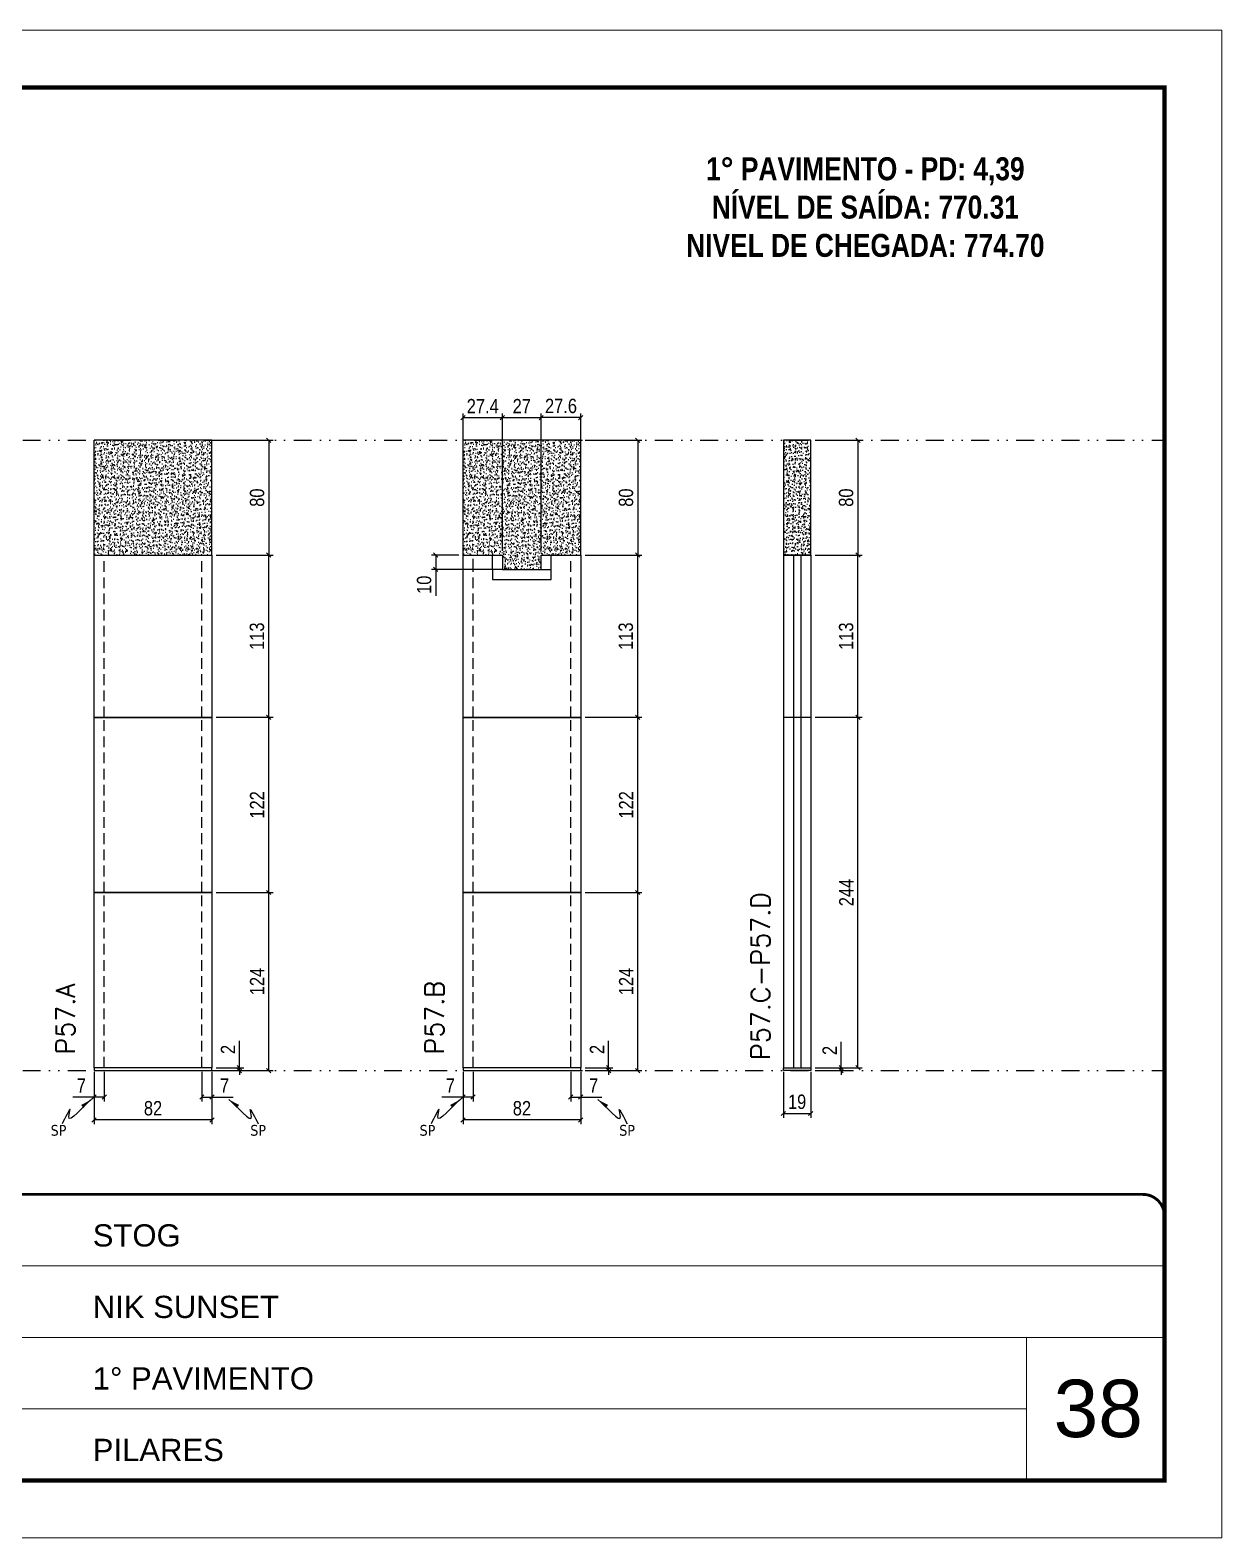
# Model space of a CAD drawing. Header units: millimetres. Extents: x 787 to 8287, y -592 to 17063.
# Drawn here: x 3666 to 4495, y 557 to 1607 of the extents above; entities that cross this region are included whole.
import ezdxf

# ---------------------------------------------------------------- set-up
doc = ezdxf.new("R2010")
doc.units = ezdxf.units.MM
for name, pattern in [('CONTINUO', [0]), ('DASHED', [0.75, 0.5, -0.25]), ('DIVIDE2', [0.625, 0.25, -0.125, 0, -0.125, 0, -0.125]), ('HIDDEN', [0.375, 0.25, -0.125])]:
    doc.linetypes.add(name, pattern=pattern)
for name, color, linetype, lineweight in [('CARIMBO', 255, 'Continuous', 9), ('Folhas', 255, 'Continuous', 9), ('SARRAFO DE PRESSAO', 251, 'DASHED', 9), ('Texto Seção', 7, 'Continuous', 15)]:
    doc.layers.add(name, color=color, linetype=linetype, lineweight=lineweight)
for name, color, linetype in [('COTA', 241, 'Continuous'), ('NOMENCLATURA', 7, 'Continuous'), ('Nível', 160, 'Continuous'), ('Painéis', 200, 'Continuous'), ('SARR_2.2x7', 40, 'Continuous'), ('Sarrafo de Pressão', 42, 'HIDDEN'), ('texto', 7, 'Continuous')]:
    doc.layers.add(name, color=color, linetype=linetype)
doc.styles.add('ARIAL', font='arial.ttf')
doc.styles.add('COTA TECNICA', font='techl___.ttf', dxfattribs={"height": 10})
doc.styles.add('COTA TECNICA-50', font='techl___.ttf', dxfattribs={"height": 10})
doc.styles.add('REGUA-120', font='ROMANS.shx', dxfattribs={"height": 15})
doc.styles.add('ROMANC', font='techb___.ttf', dxfattribs={"height": 2.5})
doc.styles.get("Standard").update_dxf_attribs({"font": 'arial.ttf'})
doc.dimstyles.new('COTA PAINEL-50', dxfattribs={"dimtxt": 10, "dimasz": 3, "dimexe": 3, "dimexo": 3, "dimgap": 3, "dimtad": 1, "dimdec": 1, "dimzin": 12, "dimdsep": 46, "dimtxsty": 'COTA TECNICA-50', "dimblk1": 'OBLIQUE', "dimblk2": 'OBLIQUE', "dimsah": 1, "dimcen": 0.9, "dimclrd": 4, "dimclre": 4, "dimclrt": 240, "dimadec": 1, "dimazin": 3, "dimtfac": 1, "dimtdec": 1, "dimtmove": 0, "dimatfit": 3, "dimfxl": 0, "dimtolj": 1, "dimtzin": 12, "dimarcsym": 0})
doc.dimstyles.new('PAINEL', dxfattribs={"dimtxt": 10, "dimasz": 3, "dimexe": 3, "dimexo": 3, "dimgap": 3, "dimtad": 1, "dimdec": 1, "dimzin": 12, "dimdsep": 46, "dimtxsty": 'COTA TECNICA', "dimblk1": 'OBLIQUE', "dimblk2": 'OBLIQUE', "dimsah": 1, "dimcen": 0.9, "dimclrd": 4, "dimclre": 4, "dimclrt": 240, "dimadec": 1, "dimazin": 3, "dimtfac": 1, "dimtdec": 1, "dimtmove": 0, "dimatfit": 3, "dimfxl": 0, "dimtolj": 1, "dimtzin": 12, "dimarcsym": 0})
doc.dimstyles.get("Standard").update_dxf_attribs({"dimtxt": 0.18, "dimasz": 0.18, "dimexe": 0.18, "dimexo": 0.0625, "dimgap": 0.09, "dimtad": 0, "dimtih": 1, "dimtoh": 1, "dimdec": 4, "dimzin": 0, "dimdsep": 46, "dimtxsty": 'Standard', "dimcen": 0.09, "dimadec": 0, "dimazin": 0, "dimtfac": 1, "dimtdec": 4, "dimtofl": 0, "dimtmove": 0, "dimatfit": 3, "dimfxl": 0, "dimtolj": 1, "dimtzin": 0, "dimarcsym": 0})

# ---------------------------------------------------------------- blocks, each defined once
blk = doc.blocks.new('9999999999')
at = {"color": 30, "linetype": 'CONTINUO'}
for p, q in [((98564.6, 34379.6), (99584, 34379.6)), ((98564.6, 34329.8), (99488, 34329.8)), ((99584, 34329.8), (99488, 34329.8)), ((99488, 34329.8), (99488, 34230.2)), ((98564.6, 34280), (99488, 34280))]:
    blk.add_line(p, q, dxfattribs=at)
at = {"color": 30, "linetype": 'CONTINUO', "const_width": 2}
blk.add_lwpolyline([(99584, 34230.2), (99584, 34414.4, 0.414214), (99569, 34429.4), (98229, 34429.4, 0.414214), (98214, 34414.4), (98214, 34245.2, 0.414214), (98229, 34230.2), (99584, 34230.2)], format="xyb", dxfattribs=at)
at = {"layer": 'Folhas'}
blk.add_lwpolyline([(98139, 34190.2), (99624, 34190.2), (99624, 35240.2), (98139, 35240.2)], close=True, dxfattribs=at)
at = {"layer": 'Folhas', "color": 30, "const_width": 3}
blk.add_lwpolyline([(98214, 34230.2), (99584, 34230.2), (99584, 35200.2), (98214, 35200.2)], close=True, dxfattribs=at)
at = {"color": 7, "linetype": 'Continuous', "ltscale": 5, "style": 'ARIAL'}
for s, height, p in [('STOG', 15.48, (98837.7, 34393.1)), ('NIK SUNSET', 15.48, (98837.7, 34343.3)), ('1° PAVIMENTO', 15.483, (98837.7, 34293.5)), ('PILARES', 15.48, (98837.7, 34243.7))]:
    blk.add_text(s, height=height, dxfattribs=at).set_placement(p)
blk = doc.blocks.new('_Oblique')
at = {"color": 0, "linetype": 'ByBlock', "lineweight": -2}
blk.add_line((-0.5, -0.5), (0.5, 0.5), dxfattribs=at)
blk = doc.blocks.new('*D917')
at = {"layer": 'COTA', "color": 4, "lineweight": -2}
for p, q in [((3710.2, 881.4), (3710.2, 845)), ((3792.2, 881.4), (3792.2, 845)), ((3792.2, 848), (3710.2, 848))]:
    blk.add_line(p, q, dxfattribs=at)
at = {"layer": 'Defpoints', "color": 0}
for p in [(3710.2, 884.4), (3792.2, 884.4), (3710.2, 848)]:
    blk.add_point(p, dxfattribs=at)
at = {"layer": 'COTA', "color": 4, "lineweight": -2, "xscale": 3, "yscale": 3, "zscale": 3, "rotation": 180}
blk.add_blockref('_Oblique', (3710.2, 848), dxfattribs=at)
at = {"layer": 'COTA', "color": 4, "lineweight": -2, "xscale": 3, "yscale": 3, "zscale": 3}
blk.add_blockref('_Oblique', (3792.2, 848), dxfattribs=at)
at = {"layer": 'COTA', "color": 240, "insert": (3751.2, 856.1), "char_height": 10, "attachment_point": 5, "style": 'COTA TECNICA'}
blk.add_mtext('\\A1;82', dxfattribs=at)
blk = doc.blocks.new('*D918')
at = {"layer": 'COTA', "color": 4, "lineweight": -2}
for p, q in [((3785.2, 881.4), (3785.2, 860.9)), ((3792.2, 879.4), (3792.2, 860.9)), ((3785.2, 863.9), (3792.2, 863.9)), ((3792.2, 863.9), (3806.9, 863.9))]:
    blk.add_line(p, q, dxfattribs=at)
at = {"layer": 'Defpoints', "color": 0}
for p in [(3785.2, 884.4), (3792.2, 882.4), (3792.2, 863.9)]:
    blk.add_point(p, dxfattribs=at)
at = {"layer": 'COTA', "color": 4, "lineweight": -2, "xscale": 3, "yscale": 3, "zscale": 3, "rotation": 180}
blk.add_blockref('_Oblique', (3785.2, 863.9), dxfattribs=at)
at = {"layer": 'COTA', "color": 4, "lineweight": -2, "xscale": 3, "yscale": 3, "zscale": 3}
blk.add_blockref('_Oblique', (3792.2, 863.9), dxfattribs=at)
at = {"layer": 'COTA', "color": 240, "insert": (3801, 871.9), "char_height": 10, "attachment_point": 5, "style": 'COTA TECNICA-50'}
blk.add_mtext('\\A1;7', dxfattribs=at)
blk = doc.blocks.new('*D919')
at = {"layer": 'COTA', "color": 4, "lineweight": -2}
for p, q in [((3710.2, 879.4), (3710.2, 860.9)), ((3717.2, 881.4), (3717.2, 860.9)), ((3710.2, 863.9), (3695.4, 863.9)), ((3717.2, 863.9), (3710.2, 863.9))]:
    blk.add_line(p, q, dxfattribs=at)
at = {"layer": 'Defpoints', "color": 0}
for p in [(3710.2, 882.4), (3717.2, 884.4), (3710.2, 863.9)]:
    blk.add_point(p, dxfattribs=at)
at = {"layer": 'COTA', "color": 4, "lineweight": -2, "xscale": 3, "yscale": 3, "zscale": 3, "rotation": 180}
blk.add_blockref('_Oblique', (3710.2, 863.9), dxfattribs=at)
at = {"layer": 'COTA', "color": 4, "lineweight": -2, "xscale": 3, "yscale": 3, "zscale": 3}
blk.add_blockref('_Oblique', (3717.2, 863.9), dxfattribs=at)
at = {"layer": 'COTA', "color": 240, "insert": (3701.3, 871.9), "char_height": 10, "attachment_point": 5, "style": 'COTA TECNICA-50'}
blk.add_mtext('\\A1;7', dxfattribs=at)
blk = doc.blocks.new('*D920')
at = {"layer": 'COTA', "color": 4, "linetype": 'ByBlock', "lineweight": -2}
for p, q in [((3795.2, 1006.4), (3834.8, 1006.4)), ((3831.8, 882.4), (3831.8, 1006.4)), ((3795.2, 882.4), (3834.8, 882.4))]:
    blk.add_line(p, q, dxfattribs=at)
at = {"layer": 'Defpoints', "color": 0, "linetype": 'ByBlock'}
for p in [(3792.2, 1006.4), (3831.8, 1006.4), (3792.2, 882.4)]:
    blk.add_point(p, dxfattribs=at)
at = {"layer": 'COTA', "color": 4, "linetype": 'ByBlock', "lineweight": -2, "xscale": 3, "yscale": 3, "zscale": 3}
for p, rotation in [((3831.8, 1006.4), 90), ((3831.8, 882.4), 270)]:
    blk.add_blockref('_Oblique', p, dxfattribs=dict(at, rotation=rotation))
at = {"layer": 'COTA', "color": 240, "linetype": 'ByBlock', "insert": (3823.7, 944.4), "char_height": 10, "attachment_point": 5, "rotation": 90, "style": 'COTA TECNICA'}
blk.add_mtext('\\A1;124', dxfattribs=at)
blk = doc.blocks.new('*D921')
at = {"layer": 'COTA', "color": 4, "lineweight": -2}
for p, q in [((3811.4, 884.4), (3811.4, 903.2)), ((3795.2, 884.4), (3814.4, 884.4)), ((3795.2, 882.4), (3814.4, 882.4)), ((3811.4, 882.4), (3811.4, 884.4)), ((3811.4, 882.4), (3811.4, 879.4))]:
    blk.add_line(p, q, dxfattribs=at)
at = {"layer": 'Defpoints', "color": 0}
for p in [(3792.2, 884.4), (3792.2, 882.4), (3811.4, 882.4)]:
    blk.add_point(p, dxfattribs=at)
at = {"layer": 'COTA', "color": 4, "lineweight": -2, "xscale": 3, "yscale": 3, "zscale": 3}
for p, rotation in [((3811.4, 884.4), 270), ((3811.4, 882.4), 90)]:
    blk.add_blockref('_Oblique', p, dxfattribs=dict(at, rotation=rotation))
at = {"layer": 'COTA', "color": 240, "insert": (3803.4, 897.1), "char_height": 10, "attachment_point": 5, "rotation": 90, "style": 'COTA TECNICA-50'}
blk.add_mtext('\\A1;2', dxfattribs=at)
blk = doc.blocks.new('*D922')
at = {"layer": 'COTA', "color": 4, "linetype": 'ByBlock', "lineweight": -2}
for p, q in [((3795.2, 1006.4), (3834.8, 1006.4)), ((3831.8, 882.4), (3831.8, 1006.4)), ((3795.2, 882.4), (3834.8, 882.4))]:
    blk.add_line(p, q, dxfattribs=at)
at = {"layer": 'Defpoints', "color": 0, "linetype": 'ByBlock'}
for p in [(3792.2, 1006.4), (3831.8, 1006.4), (3792.2, 882.4)]:
    blk.add_point(p, dxfattribs=at)
at = {"layer": 'COTA', "color": 4, "linetype": 'ByBlock', "lineweight": -2, "xscale": 3, "yscale": 3, "zscale": 3}
for p, rotation in [((3831.8, 1006.4), 90), ((3831.8, 882.4), 270)]:
    blk.add_blockref('_Oblique', p, dxfattribs=dict(at, rotation=rotation))
at = {"layer": 'COTA', "color": 240, "linetype": 'ByBlock', "insert": (3823.7, 944.4), "char_height": 10, "attachment_point": 5, "rotation": 90, "style": 'COTA TECNICA'}
blk.add_mtext('\\A1;124', dxfattribs=at)
blk = doc.blocks.new('*D923')
at = {"layer": 'COTA', "color": 4, "lineweight": -2}
for p, q in [((3795.2, 1241.4), (3834.8, 1241.4)), ((3831.8, 1128.4), (3831.8, 1241.4)), ((3795.2, 1128.4), (3834.8, 1128.4))]:
    blk.add_line(p, q, dxfattribs=at)
at = {"layer": 'Defpoints', "color": 0}
for p in [(3792.2, 1241.4), (3831.8, 1241.4), (3792.2, 1128.4)]:
    blk.add_point(p, dxfattribs=at)
at = {"layer": 'COTA', "color": 4, "lineweight": -2, "xscale": 3, "yscale": 3, "zscale": 3}
for p, rotation in [((3831.8, 1241.4), 90), ((3831.8, 1128.4), 270)]:
    blk.add_blockref('_Oblique', p, dxfattribs=dict(at, rotation=rotation))
at = {"layer": 'COTA', "color": 240, "insert": (3823.6, 1184.9), "char_height": 10, "attachment_point": 5, "rotation": 90, "style": 'COTA TECNICA-50'}
blk.add_mtext('\\A1;113', dxfattribs=at)
blk = doc.blocks.new('*D924')
at = {"layer": 'COTA', "color": 4, "lineweight": -2}
for p, q in [((3795.2, 1321.4), (3834.8, 1321.4)), ((3831.8, 1321.4), (3831.8, 1241.4)), ((3795.2, 1241.4), (3834.8, 1241.4))]:
    blk.add_line(p, q, dxfattribs=at)
at = {"layer": 'Defpoints', "color": 0}
for p in [(3792.2, 1321.4), (3792.2, 1241.4), (3831.8, 1241.4)]:
    blk.add_point(p, dxfattribs=at)
at = {"layer": 'COTA', "color": 4, "lineweight": -2, "xscale": 3, "yscale": 3, "zscale": 3}
for p, rotation in [((3831.8, 1321.4), 90), ((3831.8, 1241.4), 270)]:
    blk.add_blockref('_Oblique', p, dxfattribs=dict(at, rotation=rotation))
at = {"layer": 'COTA', "color": 240, "insert": (3823.7, 1281.4), "char_height": 10, "attachment_point": 5, "rotation": 90, "style": 'COTA TECNICA-50'}
blk.add_mtext('\\A1;80', dxfattribs=at)
blk = doc.blocks.new('*D925')
at = {"layer": 'COTA', "color": 4, "lineweight": -2}
for p, q in [((4190.2, 881.4), (4190.2, 849.5)), ((4209.2, 881.4), (4209.2, 849.5)), ((4190.2, 852.5), (4209.2, 852.5))]:
    blk.add_line(p, q, dxfattribs=at)
at = {"layer": 'Defpoints', "color": 0}
for p in [(4190.2, 884.4), (4209.2, 884.4), (4209.2, 852.5)]:
    blk.add_point(p, dxfattribs=at)
at = {"layer": 'COTA', "color": 4, "lineweight": -2, "xscale": 3, "yscale": 3, "zscale": 3, "rotation": 180}
blk.add_blockref('_Oblique', (4190.2, 852.5), dxfattribs=at)
at = {"layer": 'COTA', "color": 4, "lineweight": -2, "xscale": 3, "yscale": 3, "zscale": 3}
blk.add_blockref('_Oblique', (4209.2, 852.5), dxfattribs=at)
at = {"layer": 'COTA', "color": 240, "insert": (4199.7, 860.6), "char_height": 10, "attachment_point": 5, "style": 'COTA TECNICA'}
blk.add_mtext('\\A1;19', dxfattribs=at)
blk = doc.blocks.new('*D926')
at = {"layer": 'COTA', "color": 4, "lineweight": -2}
for p, q in [((4230.4, 884.4), (4230.4, 902.5)), ((4212.2, 884.4), (4233.4, 884.4)), ((4212.2, 882.4), (4233.4, 882.4)), ((4230.4, 882.4), (4230.4, 884.4)), ((4230.4, 882.4), (4230.4, 879.4))]:
    blk.add_line(p, q, dxfattribs=at)
at = {"layer": 'Defpoints', "color": 0}
for p in [(4209.2, 884.4), (4209.2, 882.4), (4230.4, 884.4)]:
    blk.add_point(p, dxfattribs=at)
at = {"layer": 'COTA', "color": 4, "lineweight": -2, "xscale": 3, "yscale": 3, "zscale": 3}
for p, rotation in [((4230.4, 884.4), 270), ((4230.4, 882.4), 90)]:
    blk.add_blockref('_Oblique', p, dxfattribs=dict(at, rotation=rotation))
at = {"layer": 'COTA', "color": 240, "insert": (4222.4, 896.4), "char_height": 10, "attachment_point": 5, "rotation": 90, "style": 'COTA TECNICA-50'}
blk.add_mtext('\\A1;2', dxfattribs=at)
blk = doc.blocks.new('*D1398')
at = {"layer": 'COTA', "color": 4, "linetype": 'ByBlock', "lineweight": -2}
for p, q in [((4212.2, 1321.4), (4245.1, 1321.4)), ((4242.1, 1321.4), (4242.1, 1241.4)), ((4212.2, 1241.4), (4245.1, 1241.4))]:
    blk.add_line(p, q, dxfattribs=at)
at = {"layer": 'Defpoints', "color": 0, "linetype": 'ByBlock'}
for p in [(4209.2, 1321.4), (4209.2, 1241.4), (4242.1, 1241.4)]:
    blk.add_point(p, dxfattribs=at)
at = {"layer": 'COTA', "color": 4, "linetype": 'ByBlock', "lineweight": -2, "xscale": 3, "yscale": 3, "zscale": 3}
for p, rotation in [((4242.1, 1321.4), 90), ((4242.1, 1241.4), 270)]:
    blk.add_blockref('_Oblique', p, dxfattribs=dict(at, rotation=rotation))
at = {"layer": 'COTA', "color": 240, "linetype": 'ByBlock', "insert": (4233.9, 1281.4), "char_height": 10, "attachment_point": 5, "rotation": 90, "style": 'COTA TECNICA'}
blk.add_mtext('\\A1;80', dxfattribs=at)
blk = doc.blocks.new('*D1382')
at = {"layer": 'COTA', "color": 4, "lineweight": -2}
for p, q in [((4212.2, 1241.4), (4245.1, 1241.4)), ((4242.1, 1128.4), (4242.1, 1241.4)), ((4212.2, 1128.4), (4245.1, 1128.4))]:
    blk.add_line(p, q, dxfattribs=at)
at = {"layer": 'Defpoints', "color": 0}
for p in [(4209.2, 1241.4), (4242.1, 1241.4), (4209.2, 1128.4)]:
    blk.add_point(p, dxfattribs=at)
at = {"layer": 'COTA', "color": 4, "lineweight": -2, "xscale": 3, "yscale": 3, "zscale": 3}
for p, rotation in [((4242.1, 1241.4), 90), ((4242.1, 1128.4), 270)]:
    blk.add_blockref('_Oblique', p, dxfattribs=dict(at, rotation=rotation))
at = {"layer": 'COTA', "color": 240, "insert": (4233.9, 1184.9), "char_height": 10, "attachment_point": 5, "rotation": 90, "style": 'COTA TECNICA-50'}
blk.add_mtext('\\A1;113', dxfattribs=at)
blk = doc.blocks.new('*D840')
at = {"layer": 'COTA', "color": 4, "lineweight": -2}
for p, q in [((3795.2, 1128.4), (3834.8, 1128.4)), ((3831.8, 1006.4), (3831.8, 1128.4)), ((3795.2, 1006.4), (3834.8, 1006.4))]:
    blk.add_line(p, q, dxfattribs=at)
at = {"layer": 'Defpoints', "color": 0}
for p in [(3792.2, 1128.4), (3831.8, 1128.4), (3792.2, 1006.4)]:
    blk.add_point(p, dxfattribs=at)
at = {"layer": 'COTA', "color": 4, "lineweight": -2, "xscale": 3, "yscale": 3, "zscale": 3}
for p, rotation in [((3831.8, 1128.4), 90), ((3831.8, 1006.4), 270)]:
    blk.add_blockref('_Oblique', p, dxfattribs=dict(at, rotation=rotation))
at = {"layer": 'COTA', "color": 240, "insert": (3823.7, 1067.4), "char_height": 10, "attachment_point": 5, "rotation": 90, "style": 'COTA TECNICA-50'}
blk.add_mtext('\\A1;122', dxfattribs=at)
blk = doc.blocks.new('*D1383')
at = {"layer": 'COTA', "color": 4, "lineweight": -2}
for p, q in [((4212.2, 1128.4), (4245.1, 1128.4)), ((4242.1, 884.4), (4242.1, 1128.4)), ((4212.2, 884.4), (4245.1, 884.4))]:
    blk.add_line(p, q, dxfattribs=at)
at = {"layer": 'Defpoints', "color": 0}
for p in [(4209.2, 1128.4), (4242.1, 1128.4), (4209.2, 884.4)]:
    blk.add_point(p, dxfattribs=at)
at = {"layer": 'COTA', "color": 4, "lineweight": -2, "xscale": 3, "yscale": 3, "zscale": 3}
for p, rotation in [((4242.1, 1128.4), 90), ((4242.1, 884.4), 270)]:
    blk.add_blockref('_Oblique', p, dxfattribs=dict(at, rotation=rotation))
at = {"layer": 'COTA', "color": 240, "insert": (4234, 1006.4), "char_height": 10, "attachment_point": 5, "rotation": 90, "style": 'COTA TECNICA'}
blk.add_mtext('\\A1;244', dxfattribs=at)
blk = doc.blocks.new('*D841')
at = {"layer": 'COTA', "color": 4, "lineweight": -2}
for p, q in [((3967.1, 881.4), (3967.1, 845)), ((4049.1, 881.4), (4049.1, 845)), ((4049.1, 848), (3967.1, 848))]:
    blk.add_line(p, q, dxfattribs=at)
at = {"layer": 'Defpoints', "color": 0}
for p in [(3967.1, 884.4), (4049.1, 884.4), (3967.1, 848)]:
    blk.add_point(p, dxfattribs=at)
at = {"layer": 'COTA', "color": 4, "lineweight": -2, "xscale": 3, "yscale": 3, "zscale": 3, "rotation": 180}
blk.add_blockref('_Oblique', (3967.1, 848), dxfattribs=at)
at = {"layer": 'COTA', "color": 4, "lineweight": -2, "xscale": 3, "yscale": 3, "zscale": 3}
blk.add_blockref('_Oblique', (4049.1, 848), dxfattribs=at)
at = {"layer": 'COTA', "color": 240, "insert": (4008.1, 856.1), "char_height": 10, "attachment_point": 5, "style": 'COTA TECNICA'}
blk.add_mtext('\\A1;82', dxfattribs=at)
blk = doc.blocks.new('*D842')
at = {"layer": 'COTA', "color": 4, "lineweight": -2}
for p, q in [((4042.1, 881.4), (4042.1, 860.9)), ((4049.1, 879.4), (4049.1, 860.9)), ((4042.1, 863.9), (4049.1, 863.9)), ((4049.1, 863.9), (4063.8, 863.9))]:
    blk.add_line(p, q, dxfattribs=at)
at = {"layer": 'Defpoints', "color": 0}
for p in [(4042.1, 884.4), (4049.1, 882.4), (4049.1, 863.9)]:
    blk.add_point(p, dxfattribs=at)
at = {"layer": 'COTA', "color": 4, "lineweight": -2, "xscale": 3, "yscale": 3, "zscale": 3, "rotation": 180}
blk.add_blockref('_Oblique', (4042.1, 863.9), dxfattribs=at)
at = {"layer": 'COTA', "color": 4, "lineweight": -2, "xscale": 3, "yscale": 3, "zscale": 3}
blk.add_blockref('_Oblique', (4049.1, 863.9), dxfattribs=at)
at = {"layer": 'COTA', "color": 240, "insert": (4058, 871.9), "char_height": 10, "attachment_point": 5, "style": 'COTA TECNICA-50'}
blk.add_mtext('\\A1;7', dxfattribs=at)
blk = doc.blocks.new('*D843')
at = {"layer": 'COTA', "color": 4, "lineweight": -2}
for p, q in [((3967.1, 879.4), (3967.1, 860.9)), ((3974.1, 881.4), (3974.1, 860.9)), ((3967.1, 863.9), (3952.4, 863.9)), ((3974.1, 863.9), (3967.1, 863.9))]:
    blk.add_line(p, q, dxfattribs=at)
at = {"layer": 'Defpoints', "color": 0}
for p in [(3967.1, 882.4), (3974.1, 884.4), (3967.1, 863.9)]:
    blk.add_point(p, dxfattribs=at)
at = {"layer": 'COTA', "color": 4, "lineweight": -2, "xscale": 3, "yscale": 3, "zscale": 3, "rotation": 180}
blk.add_blockref('_Oblique', (3967.1, 863.9), dxfattribs=at)
at = {"layer": 'COTA', "color": 4, "lineweight": -2, "xscale": 3, "yscale": 3, "zscale": 3}
blk.add_blockref('_Oblique', (3974.1, 863.9), dxfattribs=at)
at = {"layer": 'COTA', "color": 240, "insert": (3958.2, 871.9), "char_height": 10, "attachment_point": 5, "style": 'COTA TECNICA-50'}
blk.add_mtext('\\A1;7', dxfattribs=at)
blk = doc.blocks.new('*D844')
at = {"layer": 'COTA', "color": 4, "linetype": 'ByBlock', "lineweight": -2}
for p, q in [((4052.1, 1006.4), (4091.7, 1006.4)), ((4088.7, 882.4), (4088.7, 1006.4)), ((4052.1, 882.4), (4091.7, 882.4))]:
    blk.add_line(p, q, dxfattribs=at)
at = {"layer": 'Defpoints', "color": 0, "linetype": 'ByBlock'}
for p in [(4049.1, 1006.4), (4088.7, 1006.4), (4049.1, 882.4)]:
    blk.add_point(p, dxfattribs=at)
at = {"layer": 'COTA', "color": 4, "linetype": 'ByBlock', "lineweight": -2, "xscale": 3, "yscale": 3, "zscale": 3}
for p, rotation in [((4088.7, 1006.4), 90), ((4088.7, 882.4), 270)]:
    blk.add_blockref('_Oblique', p, dxfattribs=dict(at, rotation=rotation))
at = {"layer": 'COTA', "color": 240, "linetype": 'ByBlock', "insert": (4080.7, 944.4), "char_height": 10, "attachment_point": 5, "rotation": 90, "style": 'COTA TECNICA'}
blk.add_mtext('\\A1;124', dxfattribs=at)
blk = doc.blocks.new('*D845')
at = {"layer": 'COTA', "color": 4, "lineweight": -2}
for p, q in [((4068.4, 884.4), (4068.4, 903.2)), ((4052.1, 884.4), (4071.4, 884.4)), ((4052.1, 882.4), (4071.4, 882.4)), ((4068.4, 882.4), (4068.4, 884.4)), ((4068.4, 882.4), (4068.4, 879.4))]:
    blk.add_line(p, q, dxfattribs=at)
at = {"layer": 'Defpoints', "color": 0}
for p in [(4049.1, 884.4), (4049.1, 882.4), (4068.4, 882.4)]:
    blk.add_point(p, dxfattribs=at)
at = {"layer": 'COTA', "color": 4, "lineweight": -2, "xscale": 3, "yscale": 3, "zscale": 3}
for p, rotation in [((4068.4, 884.4), 270), ((4068.4, 882.4), 90)]:
    blk.add_blockref('_Oblique', p, dxfattribs=dict(at, rotation=rotation))
at = {"layer": 'COTA', "color": 240, "insert": (4060.4, 897.1), "char_height": 10, "attachment_point": 5, "rotation": 90, "style": 'COTA TECNICA-50'}
blk.add_mtext('\\A1;2', dxfattribs=at)
blk = doc.blocks.new('*D846')
at = {"layer": 'COTA', "color": 4, "linetype": 'ByBlock', "lineweight": -2}
for p, q in [((4052.1, 1006.4), (4091.7, 1006.4)), ((4088.7, 882.4), (4088.7, 1006.4)), ((4052.1, 882.4), (4091.7, 882.4))]:
    blk.add_line(p, q, dxfattribs=at)
at = {"layer": 'Defpoints', "color": 0, "linetype": 'ByBlock'}
for p in [(4049.1, 1006.4), (4088.7, 1006.4), (4049.1, 882.4)]:
    blk.add_point(p, dxfattribs=at)
at = {"layer": 'COTA', "color": 4, "linetype": 'ByBlock', "lineweight": -2, "xscale": 3, "yscale": 3, "zscale": 3}
for p, rotation in [((4088.7, 1006.4), 90), ((4088.7, 882.4), 270)]:
    blk.add_blockref('_Oblique', p, dxfattribs=dict(at, rotation=rotation))
at = {"layer": 'COTA', "color": 240, "linetype": 'ByBlock', "insert": (4080.7, 944.4), "char_height": 10, "attachment_point": 5, "rotation": 90, "style": 'COTA TECNICA'}
blk.add_mtext('\\A1;124', dxfattribs=at)
blk = doc.blocks.new('*D847')
at = {"layer": 'COTA', "color": 4, "lineweight": -2}
for p, q in [((4052.1, 1241.4), (4091.7, 1241.4)), ((4088.7, 1128.4), (4088.7, 1241.4)), ((4052.1, 1128.4), (4091.7, 1128.4))]:
    blk.add_line(p, q, dxfattribs=at)
at = {"layer": 'Defpoints', "color": 0}
for p in [(4049.1, 1241.4), (4088.7, 1241.4), (4049.1, 1128.4)]:
    blk.add_point(p, dxfattribs=at)
at = {"layer": 'COTA', "color": 4, "lineweight": -2, "xscale": 3, "yscale": 3, "zscale": 3}
for p, rotation in [((4088.7, 1241.4), 90), ((4088.7, 1128.4), 270)]:
    blk.add_blockref('_Oblique', p, dxfattribs=dict(at, rotation=rotation))
at = {"layer": 'COTA', "color": 240, "insert": (4080.5, 1184.9), "char_height": 10, "attachment_point": 5, "rotation": 90, "style": 'COTA TECNICA-50'}
blk.add_mtext('\\A1;113', dxfattribs=at)
blk = doc.blocks.new('*D848')
at = {"layer": 'COTA', "color": 4, "lineweight": -2}
for p, q in [((4052.1, 1321.4), (4091.7, 1321.4)), ((4088.7, 1321.4), (4088.7, 1241.4)), ((4052.1, 1241.4), (4091.7, 1241.4))]:
    blk.add_line(p, q, dxfattribs=at)
at = {"layer": 'Defpoints', "color": 0}
for p in [(4049.1, 1321.4), (4049.1, 1241.4), (4088.7, 1241.4)]:
    blk.add_point(p, dxfattribs=at)
at = {"layer": 'COTA', "color": 4, "lineweight": -2, "xscale": 3, "yscale": 3, "zscale": 3}
for p, rotation in [((4088.7, 1321.4), 90), ((4088.7, 1241.4), 270)]:
    blk.add_blockref('_Oblique', p, dxfattribs=dict(at, rotation=rotation))
at = {"layer": 'COTA', "color": 240, "insert": (4080.6, 1281.4), "char_height": 10, "attachment_point": 5, "rotation": 90, "style": 'COTA TECNICA-50'}
blk.add_mtext('\\A1;80', dxfattribs=at)
blk = doc.blocks.new('*D849')
at = {"layer": 'COTA', "color": 4, "lineweight": -2}
for p, q in [((4052.1, 1128.4), (4091.7, 1128.4)), ((4088.7, 1006.4), (4088.7, 1128.4)), ((4052.1, 1006.4), (4091.7, 1006.4))]:
    blk.add_line(p, q, dxfattribs=at)
at = {"layer": 'Defpoints', "color": 0}
for p in [(4049.1, 1128.4), (4088.7, 1128.4), (4049.1, 1006.4)]:
    blk.add_point(p, dxfattribs=at)
at = {"layer": 'COTA', "color": 4, "lineweight": -2, "xscale": 3, "yscale": 3, "zscale": 3}
for p, rotation in [((4088.7, 1128.4), 90), ((4088.7, 1006.4), 270)]:
    blk.add_blockref('_Oblique', p, dxfattribs=dict(at, rotation=rotation))
at = {"layer": 'COTA', "color": 240, "insert": (4080.7, 1067.4), "char_height": 10, "attachment_point": 5, "rotation": 90, "style": 'COTA TECNICA-50'}
blk.add_mtext('\\A1;122', dxfattribs=at)
blk = doc.blocks.new('*D1616')
at = {"layer": 'Defpoints', "color": 0}
for p in [(3994.5, 1337.1), (3967.1, 1241.4), (3994.5, 1241.4)]:
    blk.add_point(p, dxfattribs=at)
at = {"layer": 'Painéis', "color": 4, "lineweight": -2}
for p, q in [((3967.1, 1244.4), (3967.1, 1340.1)), ((3967.1, 1337.1), (3994.5, 1337.1)), ((3994.5, 1244.4), (3994.5, 1340.1))]:
    blk.add_line(p, q, dxfattribs=at)
at = {"layer": 'Painéis', "color": 4, "lineweight": -2, "xscale": 3, "yscale": 3, "zscale": 3, "rotation": 180}
blk.add_blockref('_Oblique', (3967.1, 1337.1), dxfattribs=at)
at = {"layer": 'Painéis', "color": 4, "lineweight": -2, "xscale": 3, "yscale": 3, "zscale": 3}
blk.add_blockref('_Oblique', (3994.5, 1337.1), dxfattribs=at)
at = {"layer": 'Painéis', "color": 240, "insert": (3980.8, 1345.1), "char_height": 10, "attachment_point": 5, "style": 'COTA TECNICA'}
blk.add_mtext('\\A1;27.4', dxfattribs=at)
blk = doc.blocks.new('*D1617')
at = {"layer": 'Defpoints', "color": 0}
for p in [(4021.5, 1337.1), (4021.5, 1241.4), (4049.1, 1241.4)]:
    blk.add_point(p, dxfattribs=at)
at = {"layer": 'Painéis', "color": 4, "lineweight": -2}
for p, q in [((4021.5, 1244.4), (4021.5, 1340.1)), ((4049.1, 1337.1), (4021.5, 1337.1)), ((4049.1, 1244.4), (4049.1, 1340.1))]:
    blk.add_line(p, q, dxfattribs=at)
at = {"layer": 'Painéis', "color": 4, "lineweight": -2, "xscale": 3, "yscale": 3, "zscale": 3, "rotation": 180}
blk.add_blockref('_Oblique', (4021.5, 1337.1), dxfattribs=at)
at = {"layer": 'Painéis', "color": 4, "lineweight": -2, "xscale": 3, "yscale": 3, "zscale": 3}
blk.add_blockref('_Oblique', (4049.1, 1337.1), dxfattribs=at)
at = {"layer": 'Painéis', "color": 240, "insert": (4035.3, 1345.2), "char_height": 10, "attachment_point": 5, "style": 'COTA TECNICA'}
blk.add_mtext('\\A1;27.6', dxfattribs=at)
blk = doc.blocks.new('*D1618')
at = {"layer": 'Defpoints', "color": 0}
for p in [(4021.5, 1337.1), (3994.5, 1241.4), (4021.5, 1241.4)]:
    blk.add_point(p, dxfattribs=at)
at = {"layer": 'Painéis', "color": 4, "lineweight": -2}
for p, q in [((3994.5, 1244.4), (3994.5, 1340.1)), ((3994.5, 1337.1), (4021.5, 1337.1)), ((4021.5, 1244.4), (4021.5, 1340.1))]:
    blk.add_line(p, q, dxfattribs=at)
at = {"layer": 'Painéis', "color": 4, "lineweight": -2, "xscale": 3, "yscale": 3, "zscale": 3, "rotation": 180}
blk.add_blockref('_Oblique', (3994.5, 1337.1), dxfattribs=at)
at = {"layer": 'Painéis', "color": 4, "lineweight": -2, "xscale": 3, "yscale": 3, "zscale": 3}
blk.add_blockref('_Oblique', (4021.5, 1337.1), dxfattribs=at)
at = {"layer": 'Painéis', "color": 240, "insert": (4008, 1345.1), "char_height": 10, "attachment_point": 5, "style": 'COTA TECNICA'}
blk.add_mtext('\\A1;27', dxfattribs=at)
blk = doc.blocks.new('*D1619')
at = {"layer": 'Defpoints', "color": 0}
for p in [(3967.1, 1241.4), (3948.1, 1231.4), (3994.5, 1231.4)]:
    blk.add_point(p, dxfattribs=at)
at = {"layer": 'Painéis', "color": 4, "lineweight": -2}
for p, q in [((3964.1, 1241.4), (3945.1, 1241.4)), ((3948.1, 1241.4), (3948.1, 1231.4)), ((3991.5, 1231.4), (3945.1, 1231.4)), ((3948.1, 1231.4), (3948.1, 1212.9))]:
    blk.add_line(p, q, dxfattribs=at)
at = {"layer": 'Painéis', "color": 4, "lineweight": -2, "xscale": 3, "yscale": 3, "zscale": 3}
for p, rotation in [((3948.1, 1241.4), 90), ((3948.1, 1231.4), 270)]:
    blk.add_blockref('_Oblique', p, dxfattribs=dict(at, rotation=rotation))
at = {"layer": 'Painéis', "color": 240, "insert": (3940, 1220.7), "char_height": 10, "attachment_point": 5, "rotation": 90, "style": 'COTA TECNICA'}
blk.add_mtext('\\A1;10', dxfattribs=at)

msp = doc.modelspace()

# ---------------------------------------------------------------- hatches: boundary and pattern name
at = {"layer": 'COTA', "linetype": 'ByBlock'}
h = msp.add_hatch(dxfattribs=at)
h.set_pattern_fill('AR-CONC', color=256, scale=0.03)
h.set_pattern_definition([(50, (-4744.9234, -2790.615), (5.46554, -0.4781726), [0.5715, -6.2865]), (355, (-4744.9234, -2790.615), (-1.0573026, 5.7317054), [0.4572, -5.0292175]), (100.451445, (-4744.468, -2790.655), (4.4082374, 5.2535326), [0.4857003, -5.3427073]), (46.1842, (-4744.9234, -2789.091), (8.132371, -1.26127), [0.85725, -9.42975]), (96.63556, (-4744.246, -2789.196), (7.122124, 7.422784), [0.728551, -8.014068]), (351.18415, (-4744.923, -2789.091), (7.122124, 7.422784), [0.685799, -7.543792]), (21, (-4744.1614, -2789.472), (4.5484317, -3.067956), [0.5715, -6.2865]), (326, (-4744.1614, -2789.472), (1.854061, 5.525639), [0.4572, -5.0292]), (71.451445, (-4743.7824, -2789.7276), (6.4024926, 2.457683), [0.4857003, -5.342698]), (37.5, (-4744.9234, -2790.615), (0.0926581, 2.53665117), [0, -4.96824, 0, -5.1054, 0, -5.04825]), (7.5, (-4744.9234, -2790.615), (2.0045899, 3.00541724), [0, -2.91084, 0, -4.85394, 0, -1.92405]), (327.5, (-4746.6226, -2790.615), (4.06771786, -0.1718623), [0, -1.905, 0, -5.9436, 0, -7.8867]), (317.5, (-4747.3846, -2790.615), (4.4438754, 0.7627947), [0, -2.4765, 0, -3.94716, 0, -5.6007])])
h.paths.add_polyline_path([(3792.16, 1241.38), (3792.16, 1321.38), (3710.16, 1321.38), (3710.16, 1241.38)])
h = msp.add_hatch(dxfattribs=at)
h.set_pattern_fill('AR-CONC', color=256, scale=0.03)
h.set_pattern_definition([(50, (-4487.9916, -2790.615), (5.46554, -0.4781726), [0.5715, -6.2865]), (355, (-4487.9916, -2790.615), (-1.0573026, 5.7317054), [0.4572, -5.0292175]), (100.451445, (-4487.536, -2790.655), (4.4082374, 5.2535326), [0.4857003, -5.3427073]), (46.1842, (-4487.9916, -2789.091), (8.132371, -1.26127), [0.85725, -9.42975]), (96.63556, (-4487.314, -2789.196), (7.122124, 7.422784), [0.728551, -8.014068]), (351.18415, (-4487.992, -2789.091), (7.122124, 7.422784), [0.685799, -7.543792]), (21, (-4487.2296, -2789.472), (4.5484317, -3.067956), [0.5715, -6.2865]), (326, (-4487.2296, -2789.472), (1.854061, 5.525639), [0.4572, -5.0292]), (71.451445, (-4486.8505, -2789.7276), (6.4024926, 2.457683), [0.4857003, -5.342698]), (37.5, (-4487.9916, -2790.615), (0.0926581, 2.53665117), [0, -4.96824, 0, -5.1054, 0, -5.04825]), (7.5, (-4487.9916, -2790.615), (2.0045899, 3.00541724), [0, -2.91084, 0, -4.85394, 0, -1.92405]), (327.5, (-4489.6908, -2790.615), (4.06771786, -0.1718623), [0, -1.905, 0, -5.9436, 0, -7.8867]), (317.5, (-4490.453, -2790.615), (4.4438754, 0.7627947), [0, -2.4765, 0, -3.94716, 0, -5.6007])])
h.paths.add_polyline_path([(4021.5, 1241.38), (4049.1, 1241.38), (4049.1, 1321.38), (3967.1, 1321.38), (3967.1, 1241.38), (3994.5, 1241.38), (3994.5, 1231.38), (4021.5, 1231.38)])
h = msp.add_hatch(dxfattribs=at)
h.set_pattern_fill('AR-CONC', color=256, scale=0.03)
h.set_pattern_definition([(50, (-4898.9056, -2790.615), (5.46554, -0.4781726), [0.5715, -6.2865]), (355, (-4898.9056, -2790.615), (-1.0573026, 5.7317054), [0.4572, -5.0292175]), (100.451445, (-4898.45, -2790.655), (4.4082374, 5.2535326), [0.4857003, -5.3427073]), (46.1842, (-4898.9056, -2789.091), (8.132371, -1.26127), [0.85725, -9.42975]), (96.63556, (-4898.228, -2789.196), (7.122124, 7.422784), [0.728551, -8.014068]), (351.18415, (-4898.906, -2789.091), (7.122124, 7.422784), [0.685799, -7.543792]), (21, (-4898.1436, -2789.472), (4.5484317, -3.067956), [0.5715, -6.2865]), (326, (-4898.1436, -2789.472), (1.854061, 5.525639), [0.4572, -5.0292]), (71.451445, (-4897.7646, -2789.7276), (6.4024926, 2.457683), [0.4857003, -5.342698]), (37.5, (-4898.9056, -2790.615), (0.0926581, 2.53665117), [0, -4.96824, 0, -5.1054, 0, -5.04825]), (7.5, (-4898.9056, -2790.615), (2.0045899, 3.00541724), [0, -2.91084, 0, -4.85394, 0, -1.92405]), (327.5, (-4900.6049, -2790.615), (4.06771786, -0.1718623), [0, -1.905, 0, -5.9436, 0, -7.8867]), (317.5, (-4901.367, -2790.615), (4.4438754, 0.7627947), [0, -2.4765, 0, -3.94716, 0, -5.6007])])
h.paths.add_polyline_path([(4209.22, 1321.38), (4190.22, 1321.38), (4190.22, 1241.38), (4209.22, 1241.38)])

# ---------------------------------------------------------------- linework, layer by layer
for p, q in [((3792.16, 1321.38), (3710.16, 1321.38)), ((3710.16, 1321.38), (3710.16, 1321.38)), ((3710.16, 1241.38), (3710.16, 1321.38)), ((3792.16, 1241.38), (3792.16, 1321.38)), ((4049.1, 1321.38), (3967.1, 1321.38)), ((3967.1, 1321.38), (3967.1, 1321.38)), ((3967.1, 1241.38), (3967.1, 1321.38)), ((4049.1, 1241.38), (4049.1, 1321.38))]:
    msp.add_line(p, q, dxfattribs=at)
msp.add_lwpolyline([(4190.22, 1241.38), (4209.22, 1241.38), (4209.22, 1321.38), (4190.22, 1321.38)], close=True, dxfattribs=at)
at = {"layer": 'Nível', "color": 4, "linetype": 'DIVIDE2', "ltscale": 50}
for p, q in [((3534.65, 1321.38), (4455.5, 1321.38)), ((3534.65, 882.38), (4455.5, 882.38))]:
    msp.add_line(p, q, dxfattribs=at)
at = {"layer": 'Painéis'}
for p, q in [((3994.5, 1241.38), (3994.5, 1231.38)), ((4021.5, 1231.38), (4021.5, 1241.38)), ((4190.22, 1241.4), (4209.22, 1241.4)), ((4190.22, 1241.38), (4190.22, 884.38)), ((4190.22, 1241.38), (4209.22, 1241.38)), ((4209.22, 1241.38), (4190.22, 1241.38)), ((4209.22, 1241.38), (4209.22, 884.38)), ((3994.5, 1231.38), (3967.1, 1231.38)), ((3994.5, 1231.38), (4021.5, 1231.38)), ((4209.22, 1128.38), (4190.22, 1128.38)), ((4190.22, 884.38), (4209.22, 884.38)), ((4190.22, 884.38), (4209.22, 884.38)), ((4190.22, 882.38), (4190.22, 884.38)), ((4209.22, 882.38), (4190.22, 882.38)), ((4209.22, 884.38), (4209.22, 882.38))]:
    msp.add_line(p, q, dxfattribs=at)
for points in [[(3710.16, 1241.38), (3792.16, 1241.38), (3792.16, 1128.38), (3710.16, 1128.38)], [(3710.16, 1128.38), (3792.16, 1128.38), (3792.16, 1006.38), (3710.16, 1006.38)], [(3967.1, 1128.38), (4049.1, 1128.38), (4049.1, 1006.38), (3967.1, 1006.38)], [(3710.16, 1006.38), (3792.16, 1006.38), (3792.16, 884.38), (3710.16, 884.38)], [(3967.1, 1006.38), (4049.1, 1006.38), (4049.1, 884.38), (3967.1, 884.38)], [(3710.16, 882.38), (3792.16, 882.38), (3792.16, 884.38), (3710.16, 884.38)], [(3967.1, 882.38), (4049.1, 882.38), (4049.1, 884.38), (3967.1, 884.38)]]:
    msp.add_lwpolyline(points, close=True, dxfattribs=at)
msp.add_lwpolyline([(4021.5, 1241.38), (4049.1, 1241.38), (4049.1, 1128.38), (3967.1, 1128.38), (3967.1, 1241.38), (3994.5, 1241.38)], dxfattribs=at)
at = {"layer": 'SARR_2.2x7'}
for p, q in [((3987.5, 1231.38), (3987.5, 1241.38)), ((4028.5, 1224.38), (4028.5, 1241.38)), ((4197.22, 1241.4), (4197.22, 1128.38)), ((4202.22, 1241.4), (4202.22, 1128.38)), ((3987.5, 1231.38), (3987.5, 1224.38)), ((3994.5, 1231.38), (3987.5, 1231.38)), ((4021.5, 1231.38), (4028.5, 1231.38)), ((3987.5, 1224.38), (4028.5, 1224.38)), ((4197.22, 1128.38), (4197.22, 884.38)), ((4202.22, 1128.38), (4202.22, 884.38))]:
    msp.add_line(p, q, dxfattribs=at)
at = {"layer": 'Sarrafo de Pressão', "ltscale": 30}
for p, q in [((3717.16, 1128.38), (3717.16, 1241.38)), ((3785.16, 1128.38), (3785.16, 1241.38)), ((3974.1, 1231.38), (3974.1, 1241.38)), ((4042.1, 1128.38), (4042.1, 1241.38)), ((3974.1, 1128.38), (3974.1, 1231.38)), ((3717.16, 1006.38), (3717.16, 1128.38)), ((3785.16, 1006.38), (3785.16, 1128.38)), ((3974.1, 1006.38), (3974.1, 1128.38)), ((4042.1, 1006.38), (4042.1, 1128.38)), ((3717.16, 884.38), (3717.16, 1006.38)), ((3785.16, 884.38), (3785.16, 1006.38)), ((3974.1, 884.38), (3974.1, 1006.38)), ((4042.1, 884.38), (4042.1, 1006.38))]:
    msp.add_line(p, q, dxfattribs=at)

# ---------------------------------------------------------------- block references
at = {"layer": 'SARRAFO DE PRESSAO', "color": 6, "linetype": 'ByBlock'}
msp.add_blockref('9999999999', (-95128.48, -33633.24), dxfattribs=at)

# ---------------------------------------------------------------- texts
at = {"layer": 'CARIMBO', "style": 'ARIAL'}
msp.add_text('38', height=40, dxfattribs=at).set_placement((4378.36, 627.11))
at = {"layer": 'NOMENCLATURA', "color": 2, "insert": (4247.24, 1545.1), "char_height": 16, "attachment_point": 2, "style": 'ROMANC'}
msp.add_mtext_dynamic_manual_height_columns('\\P1° PAVIMENTO - PD: 4,39\\PNÍVEL DE SAÍDA: 770.31\\PNIVEL DE CHEGADA: 774.70', width=328.3607, gutter_width=1, heights=[0], dxfattribs=at)
at = {"layer": 'texto', "color": 0, "char_height": 7.5, "attachment_point": 5}
for insert in [(3685.39, 840.7), (3824.41, 840.7), (3942.32, 840.7), (4081.34, 840.7)]:
    msp.add_mtext('{\\fTahoma|b0|i0|c0|p34;\\C4;SP}', dxfattribs=dict(at, insert=insert))
at = {"layer": 'Texto Seção', "char_height": 13, "width": 285.3299, "attachment_point": 7, "rotation": 90, "style": 'REGUA-120'}
for s, insert in [('\\pt52;P57.C-P57.D', (4180.77, 889.79)), ('P57.A', (3696.69, 893.63)), ('P57.B', (3953.63, 893.63))]:
    msp.add_mtext(s, dxfattribs=dict(at, insert=insert))

# ---------------------------------------------------------------- dimensions: what is measured, and where the dimension line sits
at = {"layer": 'COTA'}
for base, p1, p2, angle, dimstyle, picture, middle in [((3831.81, 1241.38), (3792.16, 1321.38), (3792.16, 1241.38), 90, 'COTA PAINEL-50', '*D924', (3823.68, 1281.38)), ((4088.74, 1241.38), (4049.1, 1321.38), (4049.1, 1241.38), 90, 'COTA PAINEL-50', '*D848', (4080.61, 1281.38)), ((3831.81, 1241.38), (3792.16, 1128.38), (3792.16, 1241.38), 90, 'COTA PAINEL-50', '*D923', (3823.59, 1184.88)), ((4088.74, 1241.38), (4049.1, 1128.38), (4049.1, 1241.38), 90, 'COTA PAINEL-50', '*D847', (4080.52, 1184.88)), ((4242.07, 1241.4), (4209.22, 1128.38), (4209.22, 1241.4), 90, 'COTA PAINEL-50', '*D1382', (4233.85, 1184.89)), ((3831.81, 1128.38), (3792.16, 1006.38), (3792.16, 1128.38), 90, 'COTA PAINEL-50', '*D840', (3823.75, 1067.38)), ((4088.74, 1128.38), (4049.1, 1006.38), (4049.1, 1128.38), 90, 'COTA PAINEL-50', '*D849', (4080.68, 1067.38)), ((4242.07, 1128.38), (4209.22, 884.38), (4209.22, 1128.38), 90, 'PAINEL', '*D1383', (4234, 1006.38)), ((3710.16, 863.87), (3717.16, 884.38), (3710.16, 882.38), 180, 'COTA PAINEL-50', '*D919', (3701.3, 871.94)), ((3967.1, 863.87), (3974.1, 884.38), (3967.1, 882.38), 180, 'COTA PAINEL-50', '*D843', (3958.23, 871.94))]:
    dim = msp.add_linear_dim(base=base, p1=p1, p2=p2, angle=angle, dimstyle=dimstyle, dxfattribs=at)
    dim.commit()
    dim.dimension.update_dxf_attribs({"geometry": picture, "text_midpoint": middle})
at = {"layer": 'COTA', "linetype": 'ByBlock'}
dim = msp.add_linear_dim(base=(4242.07, 1241.38), p1=(4209.22, 1321.38), p2=(4209.22, 1241.38), angle=90, dimstyle='PAINEL', dxfattribs=at)
dim.commit()
dim.dimension.update_dxf_attribs({"geometry": '*D1398', "text_midpoint": (4233.95, 1281.38)})
for p1, p2, picture, middle in [((3792.16, 882.38), (3792.16, 1006.38), '*D920', (3823.73, 944.38)), ((3792.16, 882.38), (3792.16, 1006.38), '*D922', (3823.73, 944.38)), ((4049.1, 882.38), (4049.1, 1006.38), '*D844', (4080.66, 944.38)), ((4049.1, 882.38), (4049.1, 1006.38), '*D846', (4080.66, 944.38))]:
    dim = msp.add_aligned_dim(p1=p1, p2=p2, distance=-39.64, dimstyle='PAINEL', dxfattribs=at)
    dim.commit()
    dim.dimension.update_dxf_attribs({"geometry": picture, "text_midpoint": middle})
at = {"layer": 'COTA'}
for base, p1, p2, picture, middle in [((3811.42, 882.38), (3792.16, 884.38), (3792.16, 882.38), '*D921', (3811.42, 897.12)), ((4068.35, 882.38), (4049.1, 884.38), (4049.1, 882.38), '*D845', (4068.35, 897.12)), ((4230.41, 884.38), (4209.22, 882.38), (4209.22, 884.38), '*D926', (4230.41, 896.43))]:
    dim = msp.add_linear_dim(base=base, p1=p1, p2=p2, angle=90, dimstyle='COTA PAINEL-50', dxfattribs=at)
    dim.commit()
    dim.dimension.update_dxf_attribs({"geometry": picture, "text_midpoint": middle, "dimtype": 160})
for base, p1, p2, picture, middle in [((3710.16, 848.02), (3792.16, 884.38), (3710.16, 884.38), '*D917', (3751.16, 856.11)), ((3967.1, 848.02), (4049.1, 884.38), (3967.1, 884.38), '*D841', (4008.1, 856.11))]:
    dim = msp.add_linear_dim(base=base, p1=p1, p2=p2, angle=180, dimstyle='PAINEL', override={"dimarcsym": 2}, dxfattribs=at)
    dim.commit()
    dim.dimension.update_dxf_attribs({"geometry": picture, "text_midpoint": middle})
for base, p1, p2, picture, middle in [((3792.16, 863.87), (3785.16, 884.38), (3792.16, 882.38), '*D918', (3801.03, 871.94)), ((4049.1, 863.87), (4042.1, 884.38), (4049.1, 882.38), '*D842', (4057.96, 871.94))]:
    dim = msp.add_linear_dim(base=base, p1=p1, p2=p2, dimstyle='COTA PAINEL-50', dxfattribs=at)
    dim.commit()
    dim.dimension.update_dxf_attribs({"geometry": picture, "text_midpoint": middle})
dim = msp.add_linear_dim(base=(4209.22, 852.48), p1=(4190.22, 884.38), p2=(4209.22, 884.38), dimstyle='PAINEL', override={"dimarcsym": 2}, dxfattribs=at)
dim.commit()
dim.dimension.update_dxf_attribs({"geometry": '*D925', "text_midpoint": (4199.72, 860.57)})
at = {"layer": 'Painéis'}
for base, p1, p2, picture, middle in [((3994.5, 1337.07), (3967.1, 1241.38), (3994.5, 1241.38), '*D1616', (3980.8, 1337.07)), ((4021.5, 1337.07), (4049.1, 1241.38), (4021.5, 1241.38), '*D1617', (4035.3, 1337.07))]:
    dim = msp.add_linear_dim(base=base, p1=p1, p2=p2, dimstyle='PAINEL', dxfattribs=at)
    dim.commit()
    dim.dimension.update_dxf_attribs({"geometry": picture, "text_midpoint": middle, "dimtype": 160})
dim = msp.add_linear_dim(base=(4021.5, 1337.07), p1=(3994.5, 1241.38), p2=(4021.5, 1241.38), dimstyle='PAINEL', dxfattribs=at)
dim.commit()
dim.dimension.update_dxf_attribs({"geometry": '*D1618', "text_midpoint": (4008, 1345.14)})
dim = msp.add_linear_dim(base=(3948.12, 1231.38), p1=(3967.1, 1241.38), p2=(3994.5, 1231.38), angle=90, dimstyle='PAINEL', dxfattribs=at)
dim.commit()
dim.dimension.update_dxf_attribs({"geometry": '*D1619', "text_midpoint": (3940.01, 1220.66)})

# ---------------------------------------------------------------- leaders
at = {"layer": 'COTA', "path_type": 1}
for points in [[(3708.34, 862.2), (3692.55, 850.36), (3693.48, 855.17), (3687.92, 845.39)], [(3803.99, 862.2), (3819.78, 850.36), (3818.85, 855.17), (3824.41, 845.39)], [(3965.27, 862.2), (3949.48, 850.36), (3950.41, 855.17), (3944.85, 845.39)], [(4060.92, 862.2), (4076.71, 850.36), (4075.78, 855.17), (4081.34, 845.39)]]:
    msp.add_leader(points, dimstyle='Standard', override={"dimasz": 8}, dxfattribs=at)

doc.saveas('drawing.dxf')
